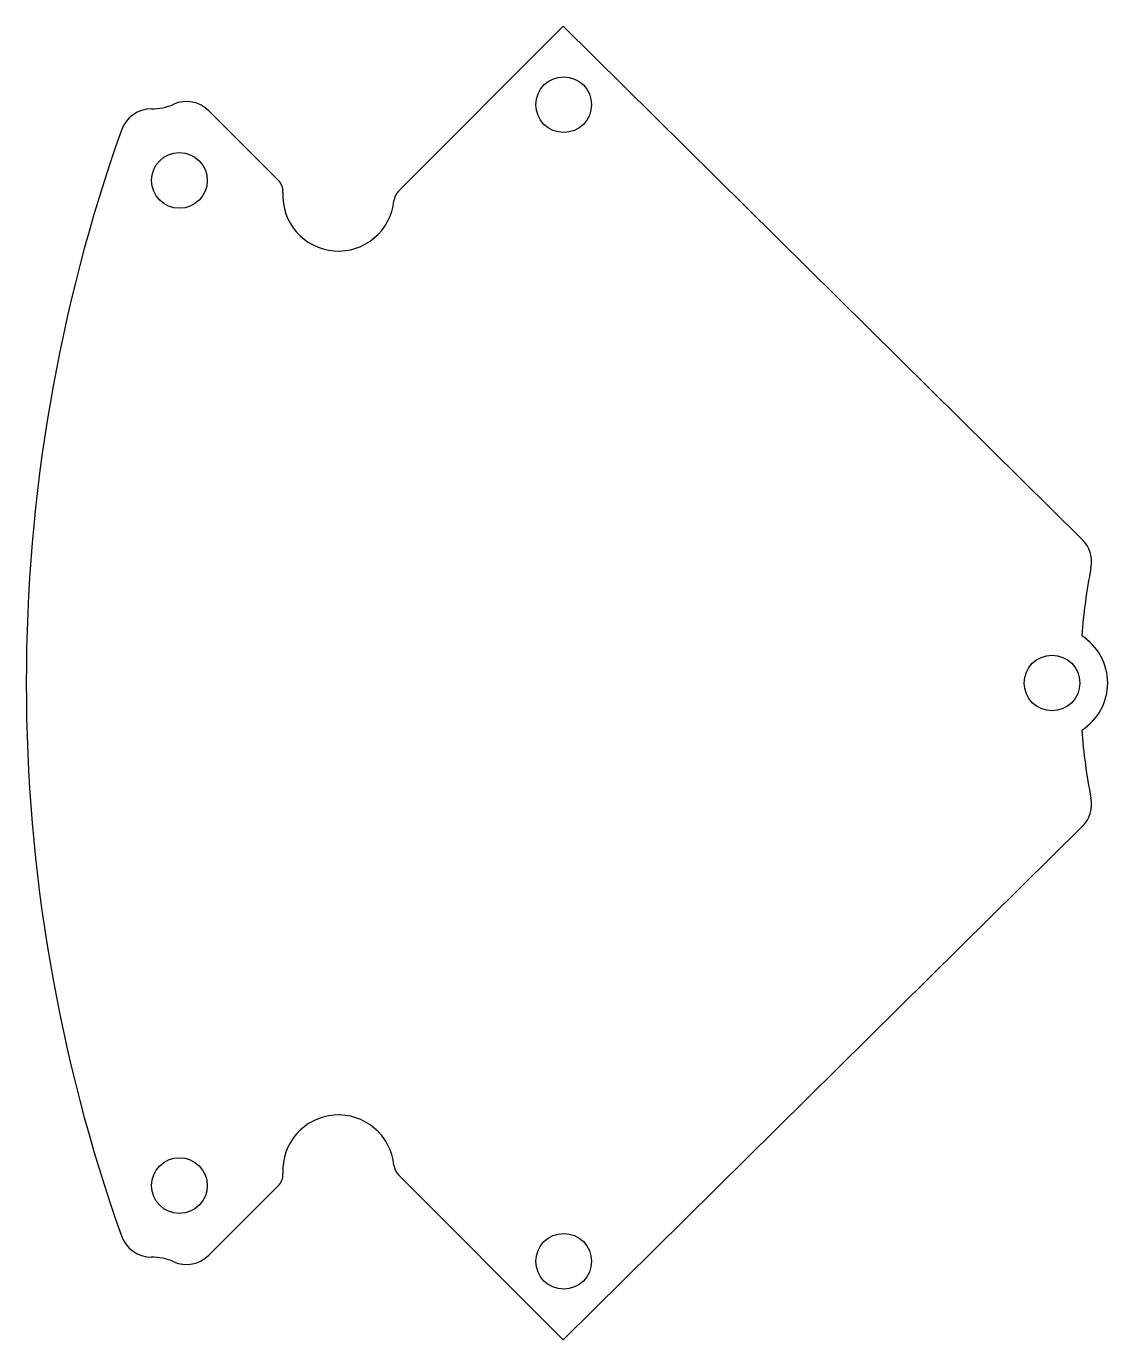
# Model space of a CAD drawing. Header units: millimetres. Extents: x -104 to -36.1, y -41.3 to 41.3.
import ezdxf

# ---------------------------------------------------------------- set-up
doc = ezdxf.new("R2010")
doc.units = ezdxf.units.MM
doc.layers.get('0').update_dxf_attribs({"linetype": 'CONTINUOUS'})

msp = doc.modelspace()

# ---------------------------------------------------------------- linework, layer by layer
for p, q in [((-70.261, 41.27), (-80.614, 30.917)), ((-70.261, 41.27), (-37.662, 9.024)), ((-92.521, 35.953), (-88.172, 31.603)), ((-70.261, -41.27), (-37.662, -9.024)), ((-70.261, -41.27), (-80.614, -30.917)), ((-88.172, -31.603), (-92.521, -35.953))]:
    msp.add_line(p, q)
for centre in [(-70.239, 36.342), (-94.38, 31.583), (-39.56, 0), (-94.38, -31.583), (-70.239, -36.342)]:
    msp.add_circle(centre, 1.75)
for centre, radius, start, end in [((-96.144, 39.575), 3.5, 270.0439, 293.67633), ((-93.935, 34.538), 2, 45.00004, 113.67633), ((-96.14, 34.075), 2, 90.0439, 160.4838), ((0, 0), 104, 160.4838, 199.5162), ((-88.879, 30.896), 1, -3.18983, 45.00005), ((-84.386, 30.645), 3.5, 176.81017, 354.44867), ((-79.907, 30.21), 1, 135, 174.44867), ((-39.076, 7.61), 2, -11.02016, 45), ((0, 0), 37.81, 168.97984, 175.50843), ((-39.56, 0), 3.5, -57.77962, 57.77962), ((0, 0), 37.81, 184.49157, 191.02016), ((-39.076, -7.61), 2, -45, 11.02016), ((-84.386, -30.645), 3.5, 5.55133, 183.18983), ((-79.907, -30.21), 1, 185.55133, 225), ((-88.879, -30.896), 1, -45.00005, 3.18983), ((-96.14, -34.075), 2, 199.5162, 269.9561), ((-96.144, -39.575), 3.5, 66.32367, 89.9561), ((-93.935, -34.538), 2, 246.32367, 314.99996)]:
    msp.add_arc(centre, radius, start, end)

doc.saveas('drawing.dxf')
